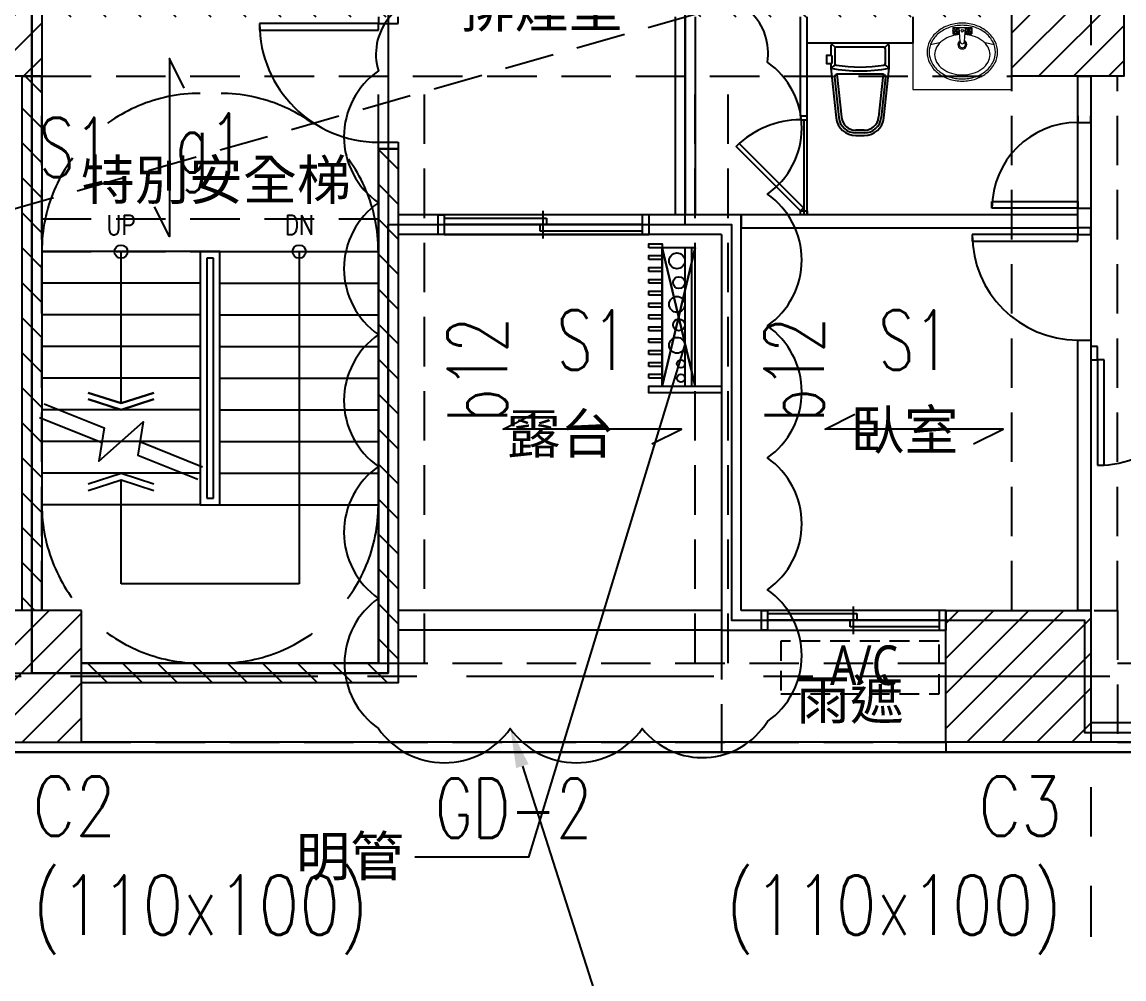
# Model space of a CAD drawing. Header units: millimetres. Extents: x -3377 to 119122, y -22007 to 15479.
# Drawn here: x 41046 to 41881, y 4645 to 5370 of the extents above; entities that cross this region are included whole.
import ezdxf
from ezdxf import colors
from ezdxf.entities.mleader import LeaderData, LeaderLine
from ezdxf.enums import TextEntityAlignment as Align
from ezdxf.math import Vec2, Vec3

# ---------------------------------------------------------------- set-up
doc = ezdxf.new("R2010")
doc.units = ezdxf.units.MM
doc.header["$LTSCALE"] = 150
doc.header["$MEASUREMENT"] = 0
for name, pattern in [('11', [0.15, 0.1, -0.05]), ('CENTER', [2, 1.25, -0.25, 0.25, -0.25]), ('CONTINOUS', [0]), ('HIDDEN', [0.375, 0.25, -0.125]), ('HIDDENX2', [0.75, 0.5, -0.25])]:
    doc.linetypes.add(name, pattern=pattern)
doc.layers.get('0').update_dxf_attribs({"plot": 0})
for name, color, linetype, plot in [('AREA', 3, 'Continuous', False), ('S-ARCH', 252, 'Continuous', False), ('S-CLOUD_2022-0304', 4, 'Continuous', False), ('機電', 11, 'Continuous', False)]:
    doc.layers.add(name, color=color, linetype=linetype, plot=plot)
for name, color, linetype in [('ASSLN', 8, 'Continuous'), ('COL', 1, 'Continuous'), ('DIM1', 7, 'Continuous'), ('OPEN', 4, 'Continuous'), ('OTHER', 4, 'Continuous'), ('S-COL', 7, 'Continuous'), ('S-COLB', 4, 'HIDDEN'), ('S-CONCWALL', 30, 'Continuous'), ('S-GRID', 1, 'CENTER'), ('S-HATCH-COL', 13, 'Continuous'), ('S-HATCH-CONCWALL', 161, 'Continuous'), ('S-RCBMB', 3, 'HIDDEN'), ('S-RCBMG', 2, 'HIDDEN'), ('S-SLAB', 5, 'Continuous'), ('S-SLABT', 2, 'Continuous'), ('S-STAIR', 1, 'Continuous'), ('S-TEXTB', 3, 'Continuous'), ('S-TEXTC', 3, 'Continuous'), ('S-TEXTG', 2, 'Continuous'), ('STAIR', 4, 'Continuous'), ('STAIR3', 7, 'Continuous'), ('TEXT', 2, 'Continuous'), ('TOIL', 6, 'Continuous'), ('TOILET', 141, 'Continuous'), ('WALL', 2, 'Continuous'), ('WALL2', 3, 'Continuous'), ('WALL3', 4, 'Continuous'), ('機電修改', 1, 'Continuous')]:
    doc.layers.add(name, color=color, linetype=linetype)
doc.styles.add('CHINA', font='romans.shx', dxfattribs={"width": 0.8, "bigfont": 'china.shx'})
doc.styles.add('CS4', font='romans.shx', dxfattribs={"width": 0.7, "height": 45, "bigfont": 'lsp.shx'})
doc.styles.add('HH', font='')
doc.styles.add('LSP', font='SIMPLEX.shx', dxfattribs={"width": 0.8, "bigfont": 'lsp.shx'})
doc.styles.get('HH').set_extended_font_data('Microsoft JhengHei')

# ---------------------------------------------------------------- blocks, each defined once
blk = doc.blocks.new('LINE(2)')
at = {"layer": 'S-GRID'}
for points in [[(-6585.87, -344.9), (-6585.87, -3083.41)], [(-8859.11, -2885.91), (-5430.87, -2885.91)]]:
    blk.add_lwpolyline(points, dxfattribs=at)
blk = doc.blocks.new('COL(1F)')
for points in [[(-7465.87, -2290.91), (-7380.87, -2290.91), (-7380.87, -2430.91), (-7465.87, -2430.91)], [(-6645.87, -2290.91), (-6560.87, -2290.91), (-6560.87, -2430.91), (-6645.87, -2430.91)], [(-7350.87, -2835.91), (-7480.87, -2835.91), (-7480.87, -2935.91), (-7350.87, -2935.91)], [(-6695.87, -2835.91), (-6565.87, -2835.91), (-6565.87, -2935.91), (-6695.87, -2935.91)]]:
    blk.add_lwpolyline(points, close=True)
blk = doc.blocks.new('COL(2F-16F)')
for points in [[(-7465.87, -2290.91), (-7380.87, -2290.91), (-7380.87, -2430.91), (-7465.87, -2430.91)], [(-6645.87, -2290.91), (-6560.87, -2290.91), (-6560.87, -2430.91), (-6645.87, -2430.91)], [(-7350.87, -2835.91), (-7460.87, -2835.91), (-7460.87, -2935.91), (-7350.87, -2935.91)], [(-6695.87, -2835.91), (-6585.87, -2835.91), (-6585.87, -2935.91), (-6695.87, -2935.91)]]:
    blk.add_lwpolyline(points, close=True)
blk = doc.blocks.new('WALL(2F-14F)')
blk.add_lwpolyline([(-7395.87, -2430.91), (-7380.87, -2430.91), (-7380.87, -2835.91), (-7395.87, -2835.91)], close=True)
blk.add_lwpolyline([(-7350.87, -2875.91), (-7125.87, -2875.91), (-7125.87, -2485.91), (-7110.87, -2485.91), (-7110.87, -2890.91), (-7350.87, -2890.91), (-7350.87, -2875.91)])
blk = doc.blocks.new('STAIR(2F-16F)')
at = {"linetype": 'CONTINOUS'}
for p, q in [((-7260.87, -2563.91), (-7380.87, -2563.91)), ((-7260.87, -2563.91), (-7260.87, -2674.93)), ((-7245.87, -2563.91), (-7260.87, -2563.91)), ((-7255.87, -2568.91), (-7255.87, -2676.2)), ((-7250.87, -2568.91), (-7255.87, -2568.91)), ((-7250.87, -2750.91), (-7250.87, -2568.91)), ((-7245.87, -2563.91), (-7125.87, -2563.91)), ((-7245.87, -2755.91), (-7245.87, -2563.91)), ((-7260.87, -2587.91), (-7380.87, -2587.91)), ((-7245.87, -2587.91), (-7125.87, -2587.91)), ((-7260.87, -2611.91), (-7380.87, -2611.91)), ((-7245.87, -2611.91), (-7125.87, -2611.91)), ((-7260.87, -2635.91), (-7380.87, -2635.91)), ((-7245.87, -2635.91), (-7125.87, -2635.91)), ((-7260.87, -2659.91), (-7380.87, -2659.91)), ((-7245.87, -2659.91), (-7125.87, -2659.91)), ((-7260.87, -2674.93), (-7260.87, -2755.91)), ((-7255.87, -2676.2), (-7255.87, -2750.91)), ((-7260.87, -2683.91), (-7380.87, -2683.91)), ((-7260.87, -2683.91), (-7380.87, -2683.91)), ((-7245.87, -2683.91), (-7125.87, -2683.91)), ((-7245.87, -2683.91), (-7125.87, -2683.91)), ((-7260.87, -2707.91), (-7380.87, -2707.91)), ((-7245.87, -2707.91), (-7125.87, -2707.91)), ((-7260.87, -2731.91), (-7380.87, -2731.91)), ((-7260.87, -2731.91), (-7380.87, -2731.91)), ((-7245.87, -2731.91), (-7125.87, -2731.91)), ((-7245.87, -2731.91), (-7125.87, -2731.91)), ((-7255.87, -2750.91), (-7250.87, -2750.91)), ((-7260.87, -2755.91), (-7380.87, -2755.91)), ((-7260.87, -2755.91), (-7245.87, -2755.91)), ((-7245.87, -2755.91), (-7125.87, -2755.91))]:
    blk.add_line(p, q, dxfattribs=at)
for p, q in [((-7185.87, -2563.91), (-7185.87, -2815.91)), ((-7382.72, -2689.55), (-7335.14, -2708.58)), ((-7259.01, -2727.27), (-7306.59, -2708.23)), ((-7320.87, -2815.91), (-7320.87, -2736.91)), ((-7185.87, -2815.91), (-7320.87, -2815.91))]:
    blk.add_line(p, q)
for points in [[(-7380.87, -2563.91), (-7380.87, -2755.91)], [(-7320.87, -2678.91), (-7320.87, -2563.91)], [(-7125.87, -2755.91), (-7125.87, -2563.91)], [(-7345.66, -2670.85), (-7320.87, -2678.91), (-7296.08, -2670.85)], [(-7379.01, -2679.27), (-7333.52, -2697.46), (-7337.58, -2722.76), (-7304.15, -2693.05), (-7308.22, -2718.35), (-7262.72, -2736.55)], [(-7345.66, -2675.85), (-7320.87, -2683.91), (-7296.08, -2675.85)], [(-7345.66, -2739.96), (-7320.87, -2731.91), (-7296.07, -2739.96)], [(-7345.66, -2744.96), (-7320.87, -2736.91), (-7296.07, -2744.96)]]:
    blk.add_lwpolyline(points)
for centre in [(-7320.87, -2563.91), (-7185.87, -2563.91)]:
    blk.add_circle(centre, 5)
at = {"linetype": 'HIDDENX2'}
for centre, start, end in [((-7260.87, -2563.91), 90.00074, 179.99986), ((-7245.87, -2563.91), 0.00014, 89.99926), ((-7260.87, -2755.91), 180.00084, 270.00334), ((-7245.85, -2755.91), 269.99666, 359.99916)]:
    blk.add_arc(centre, 120, start, end, dxfattribs=at)
at = {"style": 'CHINA', "width": 0.8}
for s, p in [('UP', (-7331.87, -2551.16)), ('DN', (-7196.87, -2551.16))]:
    blk.add_text(s, height=15, dxfattribs=at).set_placement(p)
blk = doc.blocks.new('DwFm')
at = {"layer": 'DEFPOINTS', "color": 252, "linetype": 'HIDDEN'}
blk.add_lwpolyline([(-6560.87, -2290.91), (-12110.4, -3880.07)], dxfattribs=at)
blk = doc.blocks.new('A$C6D16720C')
at = {"color": 252}
for p, q in [((-242.5, -173), (-242.5, -245)), ((-240, -245), (-240, -173)), ((-760, -388), (-760, -273)), ((-135, -645), (-790, -645)), ((220, -652.5), (-885, -652.5))]:
    blk.add_line(p, q, dxfattribs=at)
at = {"color": 252, "linetype": 'HIDDEN'}
blk.add_line((-305, -560), (-305, -652.5), dxfattribs=at)
at = {"color": 252}
for points in [[(-325, -270), (-350, -270), (-350, -375), (-325, -375), (-325, -270), (-350, -375), (-350, -270), (-325, -375)], [(-735.21, -379.94), (-760, -388), (-784.79, -379.94)], [(-735.21, -384.94), (-760, -393), (-784.79, -384.94)], [(-784.79, -449.05), (-760, -441), (-735.21, -449.05)], [(-784.79, -454.05), (-760, -446), (-735.21, -454.05)]]:
    blk.add_lwpolyline(points, dxfattribs=at)
for centre in [(-760, -273), (-625, -273)]:
    blk.add_circle(centre, 5, dxfattribs=at)
at = {"color": 252, "linetype": 'HIDDENX2'}
for centre, start, end in [((-700, -273), 90.00074, 179.99986), ((-685, -273), 0.00014, 89.99926), ((-700, -465), 180.00084, 270.00334), ((-684.98, -465), 269.99666, 359.99916)]:
    blk.add_arc(centre, 120, start, end, dxfattribs=at)
at = {"layer": 'AREA', "color": 252}
for points in [[(-1147.5, -592.5), (-557.5, -592.5), (-557.5, -252.5), (-297.5, -252.5), (-297.5, -277.5), (-297.5, -552.5), (-140, -552.5), (-30, -552.5), (-30, -637.5), (977.5, -637.5), (977.5, -317.5), (840, -317.5), (840, -7.5), (977.5, -7.5), (977.5, 497.5)], [(-65, 257.5), (-827.5, 257.5), (-827.5, -592.5), (-557.5, -592.5), (-557.5, -252.5), (-332.5, -252.5), (-332.5, 137.5), (-65, 137.5), (-65, 257.5)]]:
    blk.add_lwpolyline(points, dxfattribs=at)
for points in [[(-827.5, -592.5), (-557.5, -592.5), (-557.5, -260), (-557.5, -252.5), (-332.5, -252.5), (-332.5, -87.5), (-332.5, 137.5), (-65, 137.5), (-65, 257.5), (-827.5, 257.5), (-827.5, 152.5), (-557.5, 152.5), (-557.5, -87.5), (-827.5, -87.5)], [(-1147.5, -637.5), (-1147.5, -592.5), (-885, -592.5), (-827.5, -592.5), (-827.5, -87.5), (-827.5, 127.5), (-1052.5, 127.5), (-1052.5, -7.5), (-1702.5, -7.5), (-1702.5, -637.5), (-1170, -637.5)], [(-557.5, -592.5), (-827.5, -592.5), (-827.5, -87.5), (-557.5, -87.5)]]:
    blk.add_lwpolyline(points, close=True, dxfattribs=at)
at = {"layer": 'ASSLN', "color": 252}
for points in [[(-360, -270), (-360, -267), (-350, -267), (-350, -270)], [(-360, -279), (-360, -276), (-350, -276), (-350, -279)], [(-360, -288), (-360, -285), (-350, -285), (-350, -288)], [(-360, -297), (-360, -294), (-350, -294), (-350, -297)], [(-360, -306), (-360, -303), (-350, -303), (-350, -306)], [(-360, -315), (-360, -312), (-350, -312), (-350, -315)], [(-360, -324), (-360, -321), (-350, -321), (-350, -324)], [(-360, -333), (-360, -330), (-350, -330), (-350, -333)], [(-360, -342), (-360, -339), (-350, -339), (-350, -342)], [(-360, -351), (-360, -348), (-350, -348), (-350, -351)], [(-360, -360), (-360, -357), (-350, -357), (-350, -360)], [(-360, -369), (-360, -366), (-350, -366), (-350, -369)]]:
    blk.add_lwpolyline(points, close=True, dxfattribs=at)
blk.add_lwpolyline([(-305, -380), (-360, -380), (-360, -375), (-305, -375)], dxfattribs=at)
at = {"layer": 'COL', "color": 252}
for points in [[(-905, 0), (-820, 0), (-820, -140), (-905, -140)], [(-85, 0), (0, 0), (0, -140), (-85, -140)], [(-790, -545), (-900, -545), (-900, -645), (-790, -645)], [(-135, -545), (-25, -545), (-25, -645), (-135, -645)]]:
    blk.add_lwpolyline(points, close=True, dxfattribs=at)
at = {"layer": 'DIM1', "color": 252}
blk.add_line((-135, -645), (-135, -652.5), dxfattribs=at)
at = {"layer": 'OPEN', "color": 252, "linetype": 'Continuous'}
for p, q in [((-565, -100), (-655, -100)), ((-655, -100), (-655, -105)), ((-565, -95), (-565, -100)), ((-565, -100), (-550, -100)), ((-565, -105), (-565, -100)), ((-550, -100), (-550, -95)), ((-655, -105), (-565, -105)), ((-245, -170), (-245, -173)), ((-245, -173), (-240, -173)), ((-240, -173), (-240, -170)), ((-35, -170), (-35, -175)), ((-35, -175), (-25, -175)), ((-35, -240), (-35, -175)), ((-25, -175), (-25, -170)), ((-25, -175), (-25, -240)), ((-565, -195), (-565, -190)), ((-565, -190), (-550, -190)), ((-550, -190), (-550, -195)), ((-293.79, -193.21), (-291.67, -191.09)), ((-291.67, -191.09), (-242.88, -239.88)), ((-245, -242), (-293.79, -193.21)), ((-242.88, -239.88), (-245, -242)), ((-245, -245), (-245, -242)), ((-245, -242), (-240, -242)), ((-240, -242), (-240, -245)), ((-100, -240), (-100, -235)), ((-100, -235), (-35, -235)), ((-35, -240), (-100, -240)), ((-35, -235), (-35, -240)), ((-35, -245), (-35, -240)), ((-35, -240), (-25, -240)), ((-25, -240), (-25, -245)), ((-35, -255), (-35, -260)), ((-25, -260), (-25, -255)), ((-35, -260), (-115, -260)), ((-115, -260), (-115, -265)), ((-115, -265), (-35, -265)), ((-35, -260), (-25, -260)), ((-35, -265), (-35, -260)), ((-35, -345), (-35, -340)), ((-35, -340), (-25, -340)), ((-25, -340), (-25, -345)), ((-20, -345), (-25, -345)), ((-20, -355), (-20, -345)), ((-25, -355), (-20, -355)), ((-20, -355), (-20, -435)), ((-15, -355), (-20, -355)), ((-15, -435), (-15, -355)), ((-20, -435), (-15, -435)), ((-205, -563), (-205, -542)), ((-275, -545), (-270, -545)), ((-270, -545), (-270, -560)), ((-140, -545), (-270, -545)), ((-270, -547.5), (-202.5, -547.5)), ((-202.5, -547.5), (-202.5, -552.5)), ((-135, -545), (-140, -545)), ((-140, -545), (-140, -560)), ((-140, -552.5), (-270, -552.5)), ((-207.5, -557.5), (-207.5, -552.5)), ((-140, -557.5), (-207.5, -557.5)), ((-270, -560), (-275, -560)), ((-270, -560), (-140, -560)), ((-140, -560), (-135, -560))]:
    blk.add_line(p, q, dxfattribs=at)
at = {"layer": 'OPEN', "color": 252}
for p, q in [((-245, -170), (-245, -95)), ((-240, -170), (-240, -95)), ((-245, -170), (-240, -170))]:
    blk.add_line(p, q, dxfattribs=at)
at = {"layer": 'OPEN', "color": 252, "linetype": 'Continuous', "lineweight": -2}
for p, q in [((-440, -263), (-440, -242)), ((-520, -245), (-515, -245)), ((-515, -245), (-515, -260)), ((-365, -245), (-515, -245)), ((-515, -247.5), (-437.5, -247.5)), ((-437.5, -247.5), (-437.5, -252.5)), ((-360, -245), (-365, -245)), ((-365, -245), (-365, -260)), ((-365, -252.5), (-515, -252.5)), ((-442.5, -257.5), (-442.5, -252.5)), ((-365, -257.5), (-442.5, -257.5)), ((-515, -260), (-520, -260)), ((-515, -260), (-365, -260)), ((-365, -260), (-360, -260))]:
    blk.add_line(p, q, dxfattribs=at)
at = {"layer": 'OPEN', "color": 252, "linetype": 'Continuous'}
for centre, radius, start, end in [((-565, -100), 90, 180, 270), ((-245, -242), 69, 90, 135), ((-35, -240), 65, 90, 180), ((-35, -260), 80, 180, 270), ((-20, -355), 80, 270, 0)]:
    blk.add_arc(centre, radius, start, end, dxfattribs=at)
at = {"layer": 'OTHER', "color": 252}
for p, q in [((-821.86, -398.64), (-774.27, -417.67)), ((-698.14, -436.36), (-745.72, -417.32))]:
    blk.add_line(p, q, dxfattribs=at)
blk.add_lwpolyline([(-818.14, -388.36), (-772.65, -406.55), (-776.71, -431.85), (-743.29, -402.14), (-747.35, -427.44), (-701.86, -445.64)], dxfattribs=at)
at = {"layer": 'STAIR', "color": 252, "linetype": 'CONTINOUS'}
for p, q in [((-700, -273), (-820, -273)), ((-700, -273), (-700, -384.02)), ((-685, -273), (-700, -273)), ((-685, -273), (-565, -273)), ((-685, -465), (-685, -273)), ((-695, -278), (-695, -385.29)), ((-690, -278), (-695, -278)), ((-690, -460), (-690, -278)), ((-700, -297), (-820, -297)), ((-685, -297), (-565, -297)), ((-700, -321), (-820, -321)), ((-685, -321), (-565, -321)), ((-700, -345), (-820, -345)), ((-685, -345), (-565, -345)), ((-700, -369), (-820, -369)), ((-685, -369), (-565, -369)), ((-700, -384.02), (-700, -465)), ((-695, -385.29), (-695, -460)), ((-700, -393), (-820, -393)), ((-700, -393), (-820, -393)), ((-685, -393), (-565, -393)), ((-685, -393), (-565, -393)), ((-700, -417), (-820, -417)), ((-685, -417), (-565, -417)), ((-700, -441), (-820, -441)), ((-700, -441), (-820, -441)), ((-685, -441), (-565, -441)), ((-685, -441), (-565, -441)), ((-700, -465), (-820, -465)), ((-700, -465), (-685, -465)), ((-695, -460), (-690, -460)), ((-685, -465), (-565, -465))]:
    blk.add_line(p, q, dxfattribs=at)
at = {"layer": 'STAIR3', "color": 252}
for p, q in [((-625, -273), (-625, -525)), ((-760, -525), (-760, -446)), ((-625, -525), (-760, -525))]:
    blk.add_line(p, q, dxfattribs=at)
at = {"layer": 'TEXT', "color": 252}
blk.add_lwpolyline([(-332.74, -343.41), (-451.3, -732.24), (-537.38, -732.24)], dxfattribs=at)
at = {"layer": 'TOIL', "color": 252}
for p, q in [((-218.71, -118.29), (-221.41, -115.58)), ((-181.29, -118.29), (-178.59, -115.58)), ((-221.36, -124.36), (-222, -124.36)), ((-221.36, -124.36), (-221.36, -130.36)), ((-219, -119), (-219, -130.62)), ((-182, -118), (-218, -118)), ((-181, -119), (-181, -130.62)), ((-221.36, -130.36), (-222, -130.36)), ((-218.76, -131.27), (-222, -134)), ((-221.36, -130.36), (-221.36, -130.36)), ((-221.36, -130.36), (-221.36, -130.36)), ((-221.36, -130.36), (-221.36, -130.36)), ((-221.36, -130.36), (-221.36, -130.36)), ((-181.24, -131.27), (-178, -134)), ((-219.28, -140.71), (-216.05, -171.36)), ((-217.5, -138.51), (-214.06, -171.15)), ((-182.71, -138.5), (-217.29, -138.5)), ((-182.5, -138.51), (-185.94, -171.15)), ((-180.72, -140.71), (-183.95, -171.36)), ((-196.88, -181), (-203.12, -181)), ((-196.88, -183), (-203.12, -183))]:
    blk.add_line(p, q, dxfattribs=at)
blk.add_lwpolyline([(-160, -95), (-160, -115), (-240, -115)], dxfattribs=at)
at = {"layer": 'TOIL', "color": 252, "elevation": 0}
blk.add_lwpolyline([(-222, -124.36), (-225.36, -124.36), (-225.36, -130.36), (-222, -130.36), (-222, -134), (-218.04, -171.57, 0.383798), (-203.12, -185), (-196.88, -185, 0.383798), (-181.96, -171.57), (-178, -134), (-178, -117, 0.414214), (-180, -115), (-220, -115, 0.414214), (-222, -117)], format="xyb", close=True, dxfattribs=at)
at = {"layer": 'TOIL', "color": 252}
for centre, radius, start, end in [((-218, -119), 1, 90, 180), ((-182, -119), 1, 0, 90), ((-218, -130.62), 1, 180, 261.22571), ((-200, -14), 119, 261.22571, 278.77429), ((-182, -130.62), 1, 278.77429, 0), ((-200, -14), 122, 259.61114, 280.38886), ((-217.29, -140.5), 2, 90, 186.01317), ((-182.71, -140.5), 2, 353.98683, 90), ((-203.12, -170), 13, 186.01317, 270), ((-203.12, -170), 11, 186.01317, 270), ((-196.88, -170), 11, 270, 353.98683), ((-196.88, -170), 13, 270, 353.98683)]:
    blk.add_arc(centre, radius, start, end, dxfattribs=at)
at = {"layer": 'TOILET', "color": 252, "lineweight": 13}
for p, q in [((-160, -95), (-160, -150)), ((-85, -95), (-85, -150)), ((-129.66, -103.11), (-115.34, -103.11)), ((-129.66, -103.11), (-129.66, -107.88)), ((-129.66, -105.5), (-124.89, -105.5)), ((-129.66, -107.88), (-124.51, -107.88)), ((-128.96, -107.18), (-125.59, -103.81)), ((-125.59, -107.18), (-128.96, -103.81)), ((-127.27, -103.11), (-127.27, -107.88)), ((-124.06, -113.75), (-124.89, -103.11)), ((-120.94, -113.75), (-120.11, -103.11)), ((-120.49, -107.88), (-115.34, -107.88)), ((-120.11, -105.5), (-115.34, -105.5)), ((-119.41, -107.18), (-116.04, -103.81)), ((-116.04, -107.18), (-119.41, -103.81)), ((-117.73, -103.11), (-117.73, -107.88)), ((-115.34, -103.11), (-115.34, -107.88)), ((-146.58, -116), (-138.88, -114.09)), ((-106.13, -114.09), (-98.42, -116)), ((-160, -150), (-85, -150))]:
    blk.add_line(p, q, dxfattribs=at)
for centre, radius in [((-127.27, -105.5), 2.39), ((-122.5, -105.5), 0.955), ((-117.73, -105.5), 2.39)]:
    blk.add_circle(centre, radius, dxfattribs=at)
for centre, radius, start, end in [((-122.5, -132.22), 32.45, 89.99991, 108.79059), ((-122.5, -132.22), 32.45, 71.20921, 89.99988), ((-126.93, -123.81), 22.79, 129.40052, 153.23996), ((-126.93, -123.81), 21.17, 129.40052, 153.23996), ((-124.25, -127.08), 27.02, 108.79062, 129.40055), ((-124.25, -127.08), 25.4, 108.79061, 129.40055), ((-122.5, -132.22), 30.83, 89.99991, 108.79059), ((-122.5, -137.14), 28.78, 93.92705, 106.7646), ((-122.5, -132.22), 30.83, 71.20921, 89.99988), ((-122.5, -137.14), 28.78, 73.2352, 86.07274), ((-120.75, -127.08), 25.4, 50.59925, 71.20918), ((-120.75, -127.08), 27.02, 50.59924, 71.20918), ((-118.07, -123.81), 21.17, 26.75984, 50.59928), ((-118.07, -123.81), 22.79, 26.75983, 50.59928), ((-131.07, -121.72), 18.16, 153.23991, 179.9999), ((-131.07, -121.72), 16.53, 153.23991, 179.9999), ((-127.56, -126.3), 16.65, 126.02723, 150.33655), ((-124.5, -130.5), 21.85, 106.76459, 126.02732), ((-122.5, -116), 3.34, 118.77822, 61.22157), ((-122.5, -116), 2.39, 129.07275, 50.92705), ((-122.5, -113.75), 1.56, 179.9999, 359.9999), ((-120.5, -130.5), 21.85, 53.97248, 73.23521), ((-117.44, -126.3), 16.65, 29.66325, 53.97257), ((-113.93, -121.72), 16.53, 359.9999, 26.75988), ((-113.93, -121.72), 18.16, 359.9999, 26.75988), ((-131.07, -121.72), 18.16, 179.9999, 206.75988), ((-131.07, -121.72), 16.53, 179.9999, 206.75988), ((-132.24, -123.63), 11.26, 150.33645, 179.99993), ((-132.24, -123.63), 11.26, 179.99986, 209.66335), ((-112.76, -123.63), 11.26, 359.99985, 29.66333), ((-112.76, -123.63), 11.26, 330.33646, 359.99994), ((-113.93, -121.72), 16.53, 333.23992, 359.9999), ((-113.93, -121.72), 18.16, 333.23991, 359.9999), ((-126.93, -119.64), 22.79, 206.75983, 230.59928), ((-126.93, -119.64), 21.17, 206.75983, 230.59928), ((-127.56, -120.97), 16.65, 209.66325, 233.97257), ((-117.44, -120.97), 16.65, 306.02722, 330.33654), ((-118.07, -119.64), 21.17, 309.40051, 333.23996), ((-118.07, -119.64), 22.79, 309.40052, 333.23996), ((-124.25, -116.37), 27.02, 230.59925, 251.20918), ((-124.25, -116.37), 25.4, 230.59925, 251.20918), ((-124.5, -116.76), 21.85, 233.97248, 253.23521), ((-122.5, -111.23), 30.83, 251.2092, 269.99988), ((-122.5, -110.13), 28.78, 253.23513, 269.99993), ((-122.5, -110.13), 28.78, 269.99986, 286.76466), ((-122.5, -111.23), 30.83, 269.99992, 288.79059), ((-120.5, -116.76), 21.85, 286.76459, 306.02732), ((-120.75, -116.37), 25.4, 288.79062, 309.40055), ((-120.75, -116.37), 27.02, 288.79061, 309.40055), ((-122.5, -111.23), 32.45, 251.2092, 269.99988), ((-122.5, -111.23), 32.45, 269.99992, 288.79059)]:
    blk.add_arc(centre, radius, start, end, dxfattribs=at)
at = {"layer": 'WALL', "color": 252}
for p, q in [((-820, -77.5), (-820, -545)), ((-340, -95), (-340, -245)), ((-332.5, -95), (-332.5, -245)), ((-325, -95), (-325, -245)), ((-550, -195), (-565, -195)), ((-565, -195), (-565, -585)), ((-550, -195), (-550, -600)), ((-290, -245), (-550, -245)), ((-520, -245), (-520, -260)), ((-360, -245), (-360, -260)), ((-290, -545), (-290, -245)), ((-305, -260), (-550, -260)), ((-305, -260), (-305, -560)), ((-135, -545), (-290, -545)), ((-275, -545), (-275, -560)), ((-135, -560), (-135, -545)), ((-135, -545), (-135, -560)), ((-305, -560), (-135, -560)), ((-565, -585), (-790, -585)), ((-550, -600), (-790, -600)), ((-25, -630), (320, -630)), ((320, -645), (-25, -645))]:
    blk.add_line(p, q, dxfattribs=at)
at = {"layer": 'WALL2', "color": 252}
for points in [[(-35, -140), (-25, -140), (-25, -255), (-35, -255)], [(-35, -245), (-290, -245), (-290, -255), (-35, -255)], [(-25, -545), (-35, -545), (-35, -340), (-25, -340)]]:
    blk.add_lwpolyline(points, close=True, dxfattribs=at)
at = {"layer": 'WALL3', "color": 252}
for p, q in [((-305, -545), (-550, -545)), ((-305, -560), (-550, -560))]:
    blk.add_line(p, q, dxfattribs=at)
at = {"layer": '機電', "color": 252}
for p, q in [((-332.71, -270), (-332.71, -375)), ((-327.71, -270), (-327.71, -375))]:
    blk.add_line(p, q, dxfattribs=at)
at = {"layer": '機電', "color": 252, "linetype": '11'}
blk.add_lwpolyline([(-140.11, -608.33), (-140.11, -568.33), (-260.11, -568.33), (-260.11, -608.33)], close=True, dxfattribs=at)
at = {"layer": '機電', "color": 252}
for centre, radius in [((-338.71, -280), 6), ((-337.21, -296.5), 4.5), ((-338.71, -313), 6), ((-337.21, -328.5), 4.5), ((-338.71, -344), 6), ((-335.71, -357.99), 3), ((-335.71, -368.99), 3)]:
    blk.add_circle(centre, radius, dxfattribs=at)
at = {"layer": '機電修改', "color": 252}
for p, q in [((-325, -375), (-350, -270)), ((-350, -375), (-325, -270))]:
    blk.add_line(p, q, dxfattribs=at)
blk.add_lwpolyline([(-325, -375), (-325, -270), (-350, -270), (-350, -375), (-325, -375)], dxfattribs=at)
at = {"layer": 'TEXT', "color": 252, "style": 'HH'}
for s, p in [('排煙室', (-441.32, -102.91)), ('特別安全梯', (-688.07, -233.57)), ('露台', (-426.86, -425.98)), ('臥室', (-166.42, -423.19)), ('雨遮', (-207.75, -627.7)), ('明管', (-586.41, -746.47))]:
    blk.add_text(s, height=30, dxfattribs=at).set_placement(p, align=Align.CENTER)
at = {"layer": '機電', "color": 252, "style": 'HH', "width": 0.8}
blk.add_text('A/C', height=30, dxfattribs=at).set_placement((-222.66, -601.59))
blk = doc.blocks.new('2022-0217')
blk.add_blockref('A$C6D16720C', (29770.33, -2290.91))

msp = doc.modelspace()

# ---------------------------------------------------------------- hatches: boundary and pattern name
at = {"layer": 'S-HATCH-COL'}
h = msp.add_hatch(dxfattribs=at)
h.set_pattern_fill('ANSI31', color=256, scale=150, style=0)
h.paths.add_polyline_path([(42850.73, 6239.23), (42960.73, 6239.23), (42960.73, 6139.23), (42850.73, 6139.23)])
h.paths.add_polyline_path([(42850.73, 5499.23), (42960.73, 5499.23), (42960.73, 5399.23), (42850.73, 5399.23)])
h.paths.add_polyline_path([(42850.73, 4924.23), (42960.73, 4924.23), (42960.73, 4824.23), (42850.73, 4824.23)])
h.paths.add_polyline_path([(41745.73, 4924.23), (41855.73, 4924.23), (41855.73, 4824.23), (41745.73, 4824.23)])
h.paths.add_polyline_path([(41090.73, 4924.23), (40980.73, 4924.23), (40980.73, 4824.23), (41090.73, 4824.23)])
h.paths.add_polyline_path([(40075.73, 6814.23), (40185.73, 6814.23), (40185.73, 6714.23), (40075.73, 6714.23)])
h.paths.add_polyline_path([(40075.73, 6249.23), (40185.73, 6249.23), (40185.73, 6149.23), (40075.73, 6149.23)])
h.paths.add_polyline_path([(40075.73, 5514.23), (40185.73, 5514.23), (40185.73, 5414.23), (40075.73, 5414.23)])
h.paths.add_polyline_path([(40075.73, 4924.23), (40185.73, 4924.23), (40185.73, 4824.23), (40075.73, 4824.23)])
h.paths.add_polyline_path([(41060.73, 6814.23), (40975.73, 6814.23), (40975.73, 6714.23), (41060.73, 6714.23)])
h.paths.add_polyline_path([(41795.73, 5469.23), (41880.73, 5469.23), (41880.73, 5329.23), (41795.73, 5329.23)])
h.paths.add_polyline_path([(41795.73, 6294.23), (41880.73, 6294.23), (41880.73, 6154.23), (41795.73, 6154.23)])
h.paths.add_polyline_path([(41060.73, 6294.23), (40975.73, 6294.23), (40975.73, 6154.23), (41060.73, 6154.23)])
h.paths.add_polyline_path([(40975.73, 5469.23), (41060.73, 5469.23), (41060.73, 5329.23), (40975.73, 5329.23)])
h.paths.add_polyline_path([(41795.73, 6814.23), (41880.73, 6814.23), (41880.73, 6714.23), (41795.73, 6714.23)])
h.paths.add_polyline_path([(42850.73, 6814.23), (42960.73, 6814.23), (42960.73, 6714.23), (42850.73, 6714.23)])
at = {"layer": 'S-HATCH-CONCWALL'}
h = msp.add_hatch(dxfattribs=at)
h.set_pattern_fill('ANSI31', color=256, scale=150, angle=90, style=0)
h.paths.add_polyline_path([(41045.73, 5329.23), (41060.73, 5329.23), (41060.73, 4924.23), (41045.73, 4924.23)])
h.paths.add_polyline_path([(41090.73, 4884.23), (41315.73, 4884.23), (41315.73, 5274.23), (41330.73, 5274.23), (41330.73, 4869.23), (41090.73, 4869.23)])
h.paths.add_polyline_path([(41060.73, 5374.23), (41330.73, 5374.23), (41330.73, 5446.73), (41315.73, 5446.73), (41315.73, 5389.23), (41060.73, 5389.23)])
h.paths.add_polyline_path([(41060.73, 5469.23), (41060.73, 5614.23), (41315.73, 5614.23), (41315.73, 5556.73), (41330.73, 5556.73), (41330.73, 5629.23), (41045.73, 5629.23), (41045.73, 5469.23)])
h.paths.add_polyline_path([(41810.73, 5469.23), (41810.73, 5614.23), (41540.73, 5614.23), (41540.73, 5549.23), (41555.73, 5549.23), (41555.73, 5599.23), (41795.73, 5599.23), (41795.73, 5469.23)])
edge = h.paths.add_edge_path()
edge.add_line((41795.73, 5389.23), (41555.73, 5389.23))
edge.add_line((41555.73, 5389.23), (41555.73, 5439.23))
edge.add_line((41555.73, 5439.23), (41540.73, 5439.23))
edge.add_line((41540.73, 5439.23), (41540.73, 5374.23))
edge.add_line((41540.73, 5374.23), (41795.73, 5374.23))
edge.add_line((41795.73, 5374.23), (41795.73, 5389.23))
h.paths.add_polyline_path([(41175.73, 6249.23), (41795.73, 6249.23), (41795.73, 6234.23), (41175.73, 6234.23)])
edge = h.paths.add_edge_path(flags=16)
edge.add_line((41808.23, 6154.23), (41808.23, 5959.23))
edge = h.paths.add_edge_path()
edge.add_line((41808.23, 5959.23), (41190.73, 5959.23))
edge.add_line((41190.73, 5959.23), (41190.73, 6134.23))
edge.add_line((41190.73, 6134.23), (41175.73, 6134.23))
edge.add_line((41175.73, 6134.23), (41175.73, 5944.23))
edge.add_line((41175.73, 5944.23), (41823.23, 5944.23))
edge.add_line((41823.23, 5944.23), (41823.23, 6154.23))
edge.add_line((41823.23, 6154.23), (41808.23, 6154.23))

# ---------------------------------------------------------------- linework, layer by layer
at = {"layer": 'S-CLOUD_2022-0304'}
msp.add_lwpolyline([(41315.73, 4834.69, 0.520567), (41415.73, 4834.69, 0.520567), (41515.73, 4834.69, 0.520567), (41610.51, 4839.91, 0.520567), (41610.51, 4939.91, 0.520567), (41610.51, 5039.91, 0.520567), (41610.51, 5139.91, 0.520567), (41610.51, 5239.91, 0.520567), (41610.51, 5339.91, 0.520567), (41559.82, 5389.23, 0.520567), (41459.82, 5389.23, 0.520567), (41359.82, 5389.23, 0.520567), (41315.73, 5333.32, 0.520567), (41315.73, 5233.32, 0.520567), (41315.73, 5133.32, 0.520567), (41315.73, 5033.32, 0.520567), (41315.73, 4933.32, 0.520567)], format="xyb", close=True, dxfattribs=at)
at = {"layer": 'S-RCBMB'}
for p, q in [((41315.73, 4884.23, 0.54), (41315.73, 5329.23, 0.54)), ((41350.73, 4884.23, 0.54), (41350.73, 5329.23, 0.54)), ((41555.73, 4884.23, 0.54), (41555.73, 5329.23, 0.54)), ((41580.73, 4884.23, 0.54), (41580.73, 5329.23, 0.54)), ((41060.73, 5221.23), (41315.73, 5221.23)), ((41060.73, 5196.23), (41315.73, 5196.23))]:
    msp.add_line(p, q, dxfattribs=at)
at = {"layer": 'S-RCBMG'}
for p, q in [((41060.73, 5329.23), (41795.73, 5329.23)), ((41060.73, 4924.23), (41060.73, 5329.23)), ((41795.73, 4924.23), (41795.73, 5329.23)), ((41875.73, 4924.23), (41875.73, 5329.23)), ((41090.73, 4884.23), (41745.73, 4884.23)), ((41875.73, 4884.23), (42830.73, 4884.23)), ((41090.73, 4824.23), (41745.73, 4824.23)), ((41875.73, 4824.23), (42830.73, 4824.23))]:
    msp.add_line(p, q, dxfattribs=at)
at = {"layer": 'S-SLAB'}
msp.add_lwpolyline([(40995.73, 4816.73), (42100.73, 4816.73), (42100.73, 4673.73), (42410.73, 4673.73), (42410.73, 4824.23), (42960.73, 4824.23), (42960.73, 4924.23), (42945.73, 4924.23), (42945.73, 5399.23), (42960.73, 5399.23), (42960.73, 5499.23), (42945.73, 5499.23), (42945.73, 6139.23), (42960.73, 6139.23), (42960.73, 6239.23), (42945.73, 6239.23), (42945.73, 6714.23), (42960.73, 6714.23), (42960.73, 6814.23), (41795.73, 6814.23), (41060.73, 6814.23), (40990.73, 6814.23)], dxfattribs=at)
at = {"layer": 'S-SLABT', "color": 1}
for points in [[(41168.71, 5320.23), (41157.46, 5342.73), (41157.46, 5207.73), (41146.21, 5230.23)], [(41522.92, 5050.48), (41545.42, 5061.73), (41410.42, 5061.73), (41432.92, 5072.98)], [(41766.78, 5050.48), (41789.28, 5061.73), (41654.28, 5061.73), (41676.78, 5072.98)]]:
    msp.add_lwpolyline(points, dxfattribs=at)

# ---------------------------------------------------------------- block references
msp.add_blockref('DwFm', (48441.6, 7760.14))
at = {"layer": 'S-ARCH'}
msp.add_blockref('2022-0217', (12110.4, 7760.14), dxfattribs=at)
at = {"layer": 'S-COL'}
msp.add_blockref('COL(2F-16F)', (48441.6, 7760.14), dxfattribs=at)
at = {"layer": 'S-COLB'}
msp.add_blockref('COL(1F)', (48441.6, 7760.14), dxfattribs=at)
at = {"layer": 'S-CONCWALL'}
msp.add_blockref('WALL(2F-14F)', (48441.6, 7760.14), dxfattribs=at)
at = {"layer": 'S-GRID'}
msp.add_blockref('LINE(2)', (48441.6, 7760.14), dxfattribs=at)
at = {"layer": 'S-STAIR'}
msp.add_blockref('STAIR(2F-16F)', (48441.6, 7760.14), dxfattribs=at)

# ---------------------------------------------------------------- texts
at = {"layer": 'S-SLABT', "color": 2, "style": 'CS4', "width": 0.7}
msp.add_text('S1', height=45, dxfattribs=at).set_placement((41112.46, 5252.73), align=Align.RIGHT)
for p in [(41477.92, 5106.73), (41721.78, 5106.73)]:
    msp.add_text('S1', height=45, dxfattribs=at).set_placement(p, align=Align.CENTER)
at = {"layer": 'S-TEXTB', "style": 'CS4', "width": 0.7}
msp.add_text('g1', height=45, dxfattribs=at).set_placement((41188.23, 5271.23), align=Align.MIDDLE)
at = {"layer": 'S-TEXTB', "linetype": 'Continuous', "style": 'CS4', "width": 0.7}
for p in [(41390.73, 5106.73), (41630.73, 5106.73)]:
    msp.add_text('b12', height=45, rotation=90, dxfattribs=at).set_placement(p, align=Align.MIDDLE)
at = {"layer": 'S-TEXTC', "style": 'CS4', "width": 0.8}
for s, p in [('C2', (41053.68, 4753.27)), ('(110x100)', (41053.68, 4678.27))]:
    msp.add_text(s, height=45, dxfattribs=at).set_placement(p)
for s, p in [('C3', (41833.69, 4753.27)), ('(110x100)', (41833.69, 4678.27))]:
    msp.add_text(s, height=45, dxfattribs=at).set_placement(p, align=Align.RIGHT)
at = {"layer": 'S-TEXTG', "style": 'CS4', "width": 0.7}
msp.add_text('GD-2', height=45, dxfattribs=at).set_placement((41418.23, 4774.23, 0), align=Align.MIDDLE)

# ---------------------------------------------------------------- leaders
at = {"layer": 'S-CLOUD_2022-0304'}
ml = msp.add_multileader_mtext('Standard', dxfattribs=at)
ml.set_content('取消開孔', color=256, style='LSP')
ml.set_leader_properties(color=256)
ml.build(insert=Vec2(0, 0))
ml.multileader.update_dxf_attribs({"text_left_attachment_type": 2, "text_right_attachment_type": 2, "dogleg_length": 3, "arrow_head_size": 30, "scale": 15})
ctx = ml.context
ctx.base_point, ctx.scale, ctx.char_height, ctx.arrow_head_size, ctx.landing_gap_size, ctx.plane_origin = Vec3(41562.93, 4514.87), 15, 45, 30, 30, Vec3(41415.73, 4834.69)
ctx.left_attachment, ctx.right_attachment = 2, 2
notes = []
notes.append((ctx, [(0, (1, 1, 0), (41517.93, 4514.87), (1, 0), 45, [(0, [(41415.73, 4834.69)], 0, [])])]))
ctx.mtext.insert, ctx.mtext.flow_direction = Vec3(41592.93, 4542.16), 5
for ctx, leaders in notes:
    for number, flags, end, landing, length, lines in leaders:
        leader = LeaderData()
        leader.index, (leader.has_last_leader_line, leader.has_dogleg_vector, leader.attachment_direction) = number, flags
        leader.last_leader_point, leader.dogleg_vector, leader.dogleg_length = Vec3(end), Vec3(landing), length
        for number, points, colour, breaks in lines:
            line = LeaderLine()
            line.index, line.vertices, line.color, line.breaks = number, Vec3.list(points), colors.encode_raw_color(colour), breaks
            leader.lines.append(line)
        ctx.leaders.append(leader)

doc.saveas('drawing.dxf')
